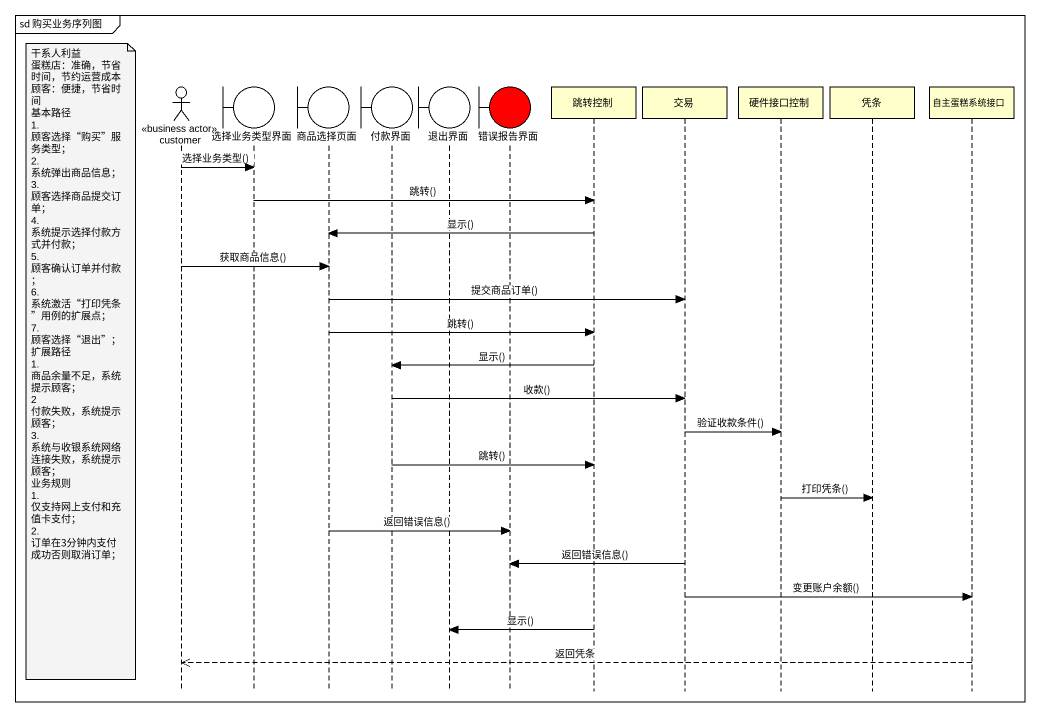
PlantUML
@startuml
mainframe sd 购买业务序列图
hide footbox
actor customer <<business actor>>
boundary 选择业务类型界面
boundary 商品选择页面
boundary 付款界面
boundary 退出界面
boundary 错误报告界面 #FF0000
participant 跳转控制
participant 交易
participant 硬件接口控制
participant 凭条
participant 自主蛋糕系统接口

customer -> 选择业务类型界面 : 选择业务类型()
选择业务类型界面 -> 跳转控制 : 跳转()
跳转控制 -> 商品选择页面 : 显示()
customer -> 商品选择页面 : 获取商品信息()
商品选择页面 -> 交易 : 提交商品订单()
商品选择页面 -> 跳转控制 : 跳转()
note left of customer
  干系人利益
  蛋糕店：准确，节省时间，节约运营成本
  顾客：便捷，节省时间
  基本路径
  1. 顾客选择“购买”服务类型；
  2. 系统弹出商品信息；
  3. 顾客选择商品提交订单；
  4. 系统提示选择付款方式并付款；
  5. 顾客确认订单并付款；
  6. 系统激活“打印凭条”用例的扩展点；
  7. 顾客选择“退出”；
  扩展路径
  1. 商品余量不足，系统提示顾客；
  2 付款失败，系统提示顾客；
  3. 系统与收银系统网络连接失败，系统提示顾客；
  业务规则
  1. 仅支持网上支付和充值卡支付；
  2. 订单在3分钟内支付成功否则取消订单；
end note
跳转控制 -> 付款界面 : 显示()
付款界面 -> 交易 : 收款()
交易 -> 硬件接口控制 : 验证收款条件()
付款界面 -> 跳转控制 : 跳转()
硬件接口控制 -> 凭条 : 打印凭条()
商品选择页面 -> 错误报告界面 : 返回错误信息()
交易 -> 错误报告界面 : 返回错误信息()
交易 -> 自主蛋糕系统接口 : 变更账户余额()
跳转控制 -> 退出界面 : 显示()
自主蛋糕系统接口 -->> customer : 返回凭条
@enduml
